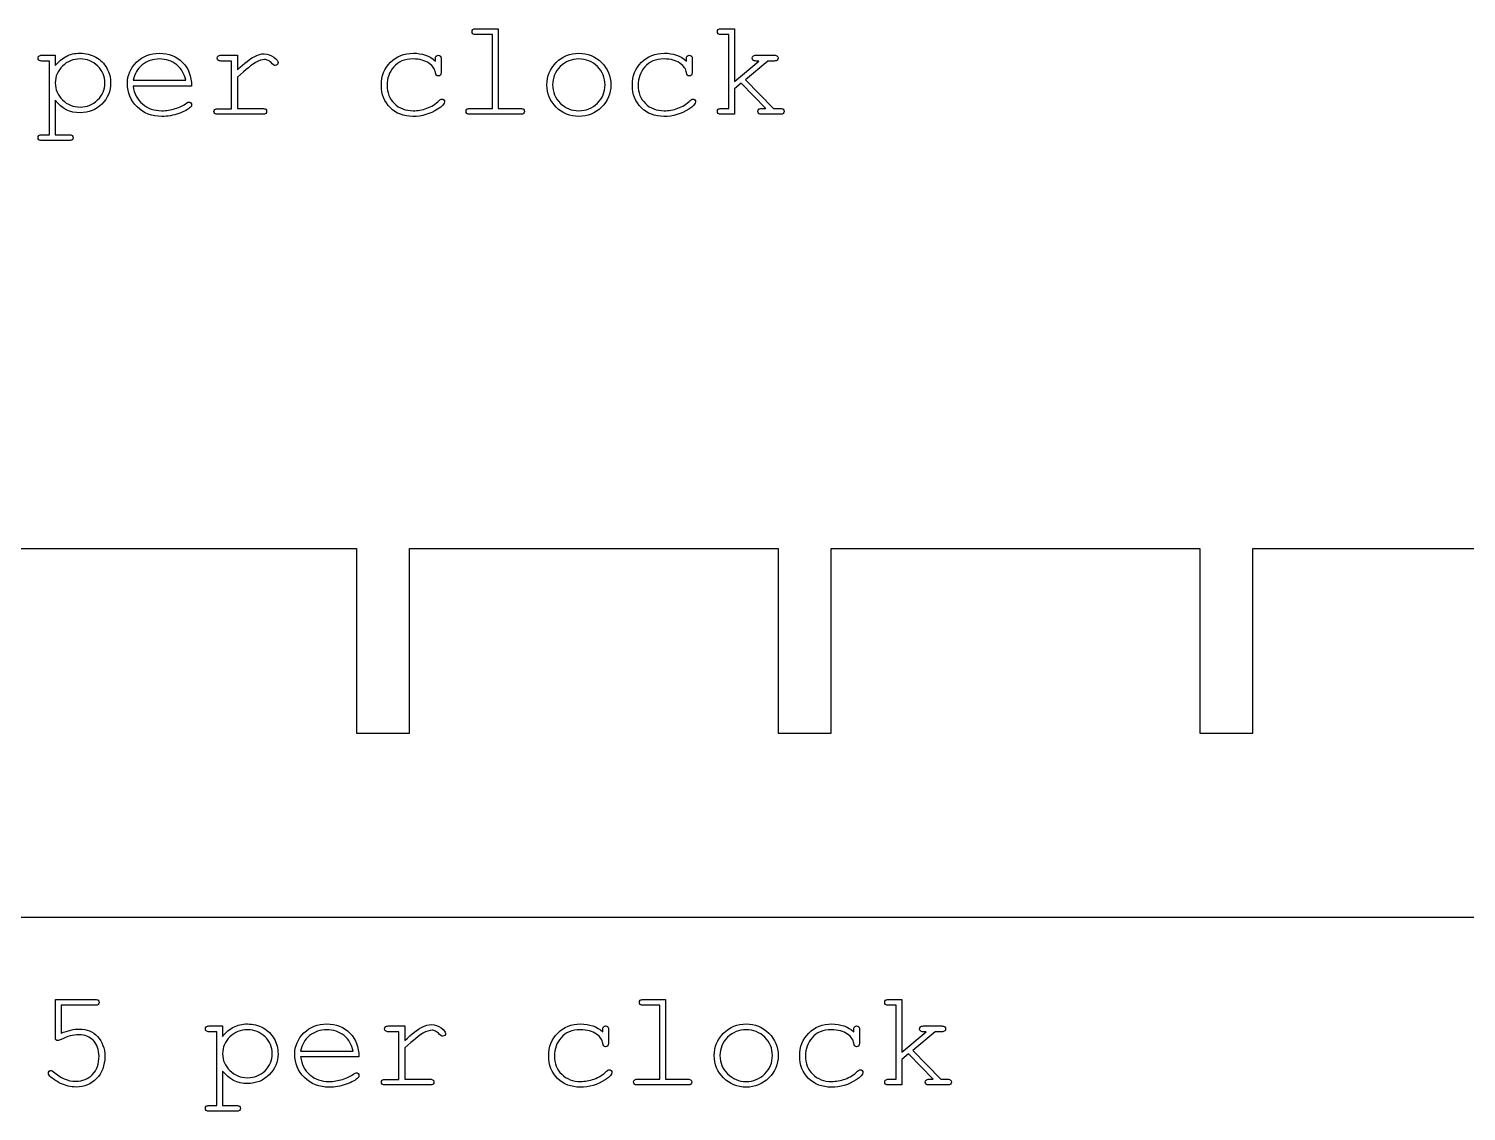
# Model space of a CAD drawing. Extents: x 16 to 234, y 0 to 130.
# Drawn here: x 70.6 to 125.1, y 63.5 to 104.5 of the extents above; entities that cross this region are included whole.
import ezdxf

# ---------------------------------------------------------------- set-up
doc = ezdxf.new("R2010")
doc.units = 0
doc.layers.add('baffles_v1_C4_v1', color=7, linetype='CONTINUOUS')

msp = doc.modelspace()

# ---------------------------------------------------------------- linework, layer by layer
at = {"layer": 'baffles_v1_C4_v1', "color": 7}
for p, q in [((87.530231, 104.522695), (88.372569, 104.522695)), ((88.15553, 104.30307), (87.530245, 104.30307)), ((88.15553, 101.49704), (88.15553, 104.30307)), ((88.372569, 104.522695), (88.372569, 101.49704)), ((96.838202, 104.522695), (97.347214, 104.522695)), ((97.130175, 104.30307), (96.838202, 104.30307)), ((97.130175, 101.49704), (97.130175, 104.30307)), ((97.347214, 104.522695), (97.347214, 102.522817)), ((71.060966, 103.517589), (71.569979, 103.517588)), ((71.352936, 103.297964), (71.060966, 103.297964)), ((71.352936, 100.499685), (71.352936, 103.297964)), ((71.569979, 103.517588), (71.569979, 103.122264)), ((78.26103, 103.297963), (77.860539, 103.297963)), ((77.86056, 103.517589), (78.478084, 103.517588)), ((78.26103, 101.489288), (78.26103, 103.297963)), ((78.478084, 103.517588), (78.478084, 102.969818)), ((85.993386, 103.297963), (85.993386, 103.370311)), ((85.993393, 103.297963), (85.993386, 103.297963)), ((86.213019, 103.370311), (86.213019, 102.879384)), ((95.518386, 103.297963), (95.518386, 103.370311)), ((95.518393, 103.297963), (95.518386, 103.297963)), ((95.738019, 103.370311), (95.738019, 102.879384)), ((97.347214, 102.522817), (98.26964, 103.297964)), ((98.602952, 103.297964), (97.75546, 102.589997)), ((98.158536, 103.517589), (98.853583, 103.517589)), ((98.26964, 103.297964), (98.158536, 103.297964)), ((98.853583, 103.297964), (98.602952, 103.297964)), ((74.527936, 102.566742), (76.517479, 102.566742)), ((78.478101, 102.685598), (78.478101, 101.49704)), ((97.75546, 102.589997), (98.827745, 101.49704)), ((73.451, 102.465973), (73.451, 102.465973)), ((76.737104, 102.347117), (74.525353, 102.347117)), ((76.737108, 102.347117), (76.737104, 102.347117)), ((92.431235, 102.393626), (92.431235, 102.393626)), ((92.65086, 102.393626), (92.65086, 102.393626)), ((97.595263, 102.455638), (97.347214, 102.246348)), ((97.347214, 102.246348), (97.347214, 101.279999)), ((98.528022, 101.49704), (97.595263, 102.455638)), ((71.569979, 101.807098), (71.569979, 100.499685)), ((77.736517, 101.489288), (78.26103, 101.489288)), ((78.478101, 101.49704), (79.439283, 101.49704)), ((87.302869, 101.49704), (88.15553, 101.49704)), ((88.372569, 101.49704), (89.225229, 101.49704)), ((96.838202, 101.49704), (97.130175, 101.49704)), ((98.375576, 101.49704), (98.528022, 101.49704)), ((98.827745, 101.49704), (99.078376, 101.49704)), ((79.439266, 101.279999), (77.736527, 101.279999)), ((89.225229, 101.279999), (87.302869, 101.279999)), ((97.347214, 101.279999), (96.838202, 101.279999)), ((99.078376, 101.279999), (98.375576, 101.279999)), ((71.060966, 100.499685), (71.352936, 100.499685)), ((71.569979, 100.499685), (72.097078, 100.499685)), ((72.097078, 100.282643), (71.060966, 100.282643)), ((71.572554, 66.253507), (71.572554, 67.692695)), ((71.572554, 67.692695), (73.086673, 67.692695)), ((93.880231, 67.692695), (94.722569, 67.692695)), ((94.722569, 67.692695), (94.722569, 64.66704)), ((103.188202, 67.692695), (103.697214, 67.692695)), ((103.697214, 67.692695), (103.697214, 65.692817)), ((71.789604, 67.47307), (71.789604, 66.411119)), ((73.086673, 67.47307), (71.789604, 67.47307)), ((94.50553, 67.47307), (93.880245, 67.47307)), ((94.50553, 64.66704), (94.50553, 67.47307)), ((103.480175, 67.47307), (103.188202, 67.47307)), ((103.480175, 64.66704), (103.480175, 67.47307)), ((77.410966, 66.687589), (77.919979, 66.687588)), ((77.919979, 66.687588), (77.919979, 66.292264)), ((84.21056, 66.687589), (84.828084, 66.687588)), ((84.828084, 66.687588), (84.828084, 66.139818)), ((104.508536, 66.687589), (105.203583, 66.687589)), ((77.702936, 66.467964), (77.410966, 66.467964)), ((77.702936, 63.669685), (77.702936, 66.467964)), ((84.61103, 66.467963), (84.210539, 66.467963)), ((84.61103, 64.659288), (84.61103, 66.467963)), ((92.343386, 66.467963), (92.343386, 66.540311)), ((92.343393, 66.467963), (92.343386, 66.467963)), ((92.563019, 66.540311), (92.563019, 66.049384)), ((101.868386, 66.467963), (101.868386, 66.540311)), ((101.868393, 66.467963), (101.868386, 66.467963)), ((102.088019, 66.540311), (102.088019, 66.049384)), ((103.697214, 65.692817), (104.61964, 66.467964)), ((104.952952, 66.467964), (104.10546, 65.759997)), ((104.61964, 66.467964), (104.508536, 66.467964)), ((105.203583, 66.467964), (104.952952, 66.467964)), ((79.801, 65.635973), (79.801, 65.635973)), ((83.087104, 65.517117), (80.875353, 65.517117)), ((80.877936, 65.736742), (82.867479, 65.736742)), ((83.087108, 65.517117), (83.087104, 65.517117)), ((84.828101, 65.855598), (84.828101, 64.66704)), ((98.781235, 65.563626), (98.781235, 65.563626)), ((99.00086, 65.563626), (99.00086, 65.563626)), ((103.945263, 65.625638), (103.697214, 65.416348)), ((104.878022, 64.66704), (103.945263, 65.625638)), ((104.10546, 65.759997), (105.177745, 64.66704)), ((77.919979, 64.977098), (77.919979, 63.669685)), ((103.697214, 65.416348), (103.697214, 64.449999)), ((84.086517, 64.659288), (84.61103, 64.659288)), ((85.789266, 64.449999), (84.086527, 64.449999)), ((84.828101, 64.66704), (85.789283, 64.66704)), ((93.652869, 64.66704), (94.50553, 64.66704)), ((95.575229, 64.449999), (93.652869, 64.449999)), ((94.722569, 64.66704), (95.575229, 64.66704)), ((103.188202, 64.66704), (103.480175, 64.66704)), ((103.697214, 64.449999), (103.188202, 64.449999)), ((104.725576, 64.66704), (104.878022, 64.66704)), ((105.428376, 64.449999), (104.725576, 64.449999)), ((105.177745, 64.66704), (105.428376, 64.66704)), ((77.410966, 63.669685), (77.702936, 63.669685)), ((78.447078, 63.452643), (77.410966, 63.452643)), ((77.919979, 63.669685), (78.447078, 63.669685))]:
    msp.add_line(p, q, dxfattribs=at)
at = {"layer": 'baffles_v1_C4_v1', "color": 1}
for p, q in [((69.00563, 84.799985), (82.994362, 84.799985)), ((82.994362, 84.799985), (82.994362, 77.794347)), ((85.005654, 77.794347), (85.005654, 84.799985)), ((85.005654, 84.799985), (98.994352, 84.799985)), ((98.994352, 84.799985), (98.994352, 77.794347)), ((101.005644, 77.794347), (101.005644, 84.799985)), ((101.005644, 84.799985), (114.994341, 84.799985)), ((114.994341, 84.799985), (114.994341, 77.794347)), ((117.005633, 77.794347), (117.005633, 84.799985)), ((117.005633, 84.799985), (130.994365, 84.799985)), ((82.994362, 77.794347), (83.999991, 77.794347)), ((83.999991, 77.794347), (85.005654, 77.794347)), ((98.994352, 77.794347), (100.000015, 77.794347)), ((100.000015, 77.794347), (101.005644, 77.794347)), ((114.994341, 77.794347), (116.000004, 77.794347)), ((116.000004, 77.794347), (117.005633, 77.794347)), ((227.999999, 70.799999), (19.999999, 70.799999))]:
    msp.add_line(p, q, dxfattribs=at)
at = {"layer": 'baffles_v1_C4_v1', "color": 7}
for points in [[(87.382957, 104.414175), (87.382953, 104.445177), (87.39414, 104.471015), (87.416541, 104.491689)], [(87.417846, 104.334076), (87.394598, 104.354744), (87.382957, 104.381443), (87.382957, 104.414175)], [(87.416541, 104.491689), (87.438943, 104.512357), (87.476831, 104.522692), (87.530231, 104.522695)], [(87.530245, 104.30307), (87.478567, 104.303067), (87.441102, 104.313402), (87.417846, 104.334076)], [(96.693514, 104.414175), (96.69351, 104.445177), (96.704697, 104.471015), (96.727098, 104.491689)], [(96.727098, 104.334076), (96.704697, 104.354744), (96.693514, 104.381443), (96.693514, 104.414175)], [(96.727098, 104.491689), (96.7495, 104.512357), (96.786527, 104.522692), (96.838202, 104.522695)], [(96.838202, 104.30307), (96.786527, 104.303067), (96.749493, 104.313402), (96.727098, 104.334076)], [(70.916274, 103.409068), (70.916274, 103.440072), (70.927457, 103.46591), (70.949859, 103.486583)], [(70.949859, 103.328969), (70.927457, 103.349638), (70.916274, 103.376337), (70.916274, 103.409068)], [(70.949859, 103.486583), (70.97226, 103.507251), (71.009288, 103.517586), (71.060966, 103.517589)], [(71.060966, 103.297964), (71.009288, 103.297961), (70.972253, 103.308297), (70.949859, 103.328969)], [(71.569979, 103.122264), (71.699169, 103.279013), (71.837832, 103.397008), (71.985974, 103.476247)], [(71.843861, 103.106761), (71.66127, 102.927614), (71.569979, 102.714018), (71.569979, 102.465973)], [(72.513074, 103.375478), (72.24952, 103.375476), (72.026452, 103.285904), (71.843861, 103.106761)], [(71.985974, 103.476247), (72.134109, 103.555482), (72.308949, 103.595101), (72.510488, 103.595103)], [(72.510488, 103.595103), (72.724084, 103.595101), (72.921315, 103.545147), (73.102184, 103.445241)], [(73.178405, 103.108053), (72.996675, 103.286334), (72.774898, 103.375476), (72.513074, 103.375478)], [(73.102184, 103.445241), (73.28305, 103.345331), (73.423007, 103.206236), (73.522053, 103.027954)], [(73.451, 102.465973), (73.450997, 102.715741), (73.360132, 102.929767), (73.178405, 103.108053)], [(74.305731, 102.445302), (74.305731, 102.760527), (74.422434, 103.030967), (74.655839, 103.256622)], [(74.869001, 103.153269), (74.68641, 103.005129), (74.572721, 102.80962), (74.527936, 102.566742)], [(74.655839, 103.256622), (74.889244, 103.482274), (75.1782, 103.595101), (75.522713, 103.595103)], [(75.522709, 103.375478), (75.269492, 103.375476), (75.051588, 103.301407), (74.869001, 103.153269)], [(76.177708, 103.150686), (75.994253, 103.300545), (75.775922, 103.375476), (75.522709, 103.375478)], [(75.522713, 103.595103), (75.877554, 103.595101), (76.169527, 103.479259), (76.398628, 103.247579)], [(76.517479, 102.566742), (76.474412, 102.806175), (76.361156, 103.000822), (76.177708, 103.150686)], [(76.398628, 103.247579), (76.627722, 103.015894), (76.740551, 102.715741), (76.737108, 102.347117)], [(77.715851, 103.409068), (77.715851, 103.440072), (77.726611, 103.46591), (77.748165, 103.486583)], [(77.749435, 103.328969), (77.727034, 103.349638), (77.715851, 103.376337), (77.715851, 103.409068)], [(77.748165, 103.486583), (77.769685, 103.507251), (77.80716, 103.517586), (77.86056, 103.517589)], [(77.860539, 103.297963), (77.808861, 103.297961), (77.771826, 103.308297), (77.749435, 103.328969)], [(78.478084, 102.969818), (78.760581, 103.224753), (78.972022, 103.388826), (79.11241, 103.462036)], [(79.171856, 103.241119), (79.038358, 103.165325), (78.807105, 102.980152), (78.478101, 102.685598)], [(79.11241, 103.462036), (79.252798, 103.535242), (79.382419, 103.571846), (79.501277, 103.571849)], [(79.514213, 103.354808), (79.419471, 103.354806), (79.305351, 103.31691), (79.171856, 103.241119)], [(79.501277, 103.571849), (79.630464, 103.571846), (79.750613, 103.528352), (79.86172, 103.441366)], [(79.64599, 103.321218), (79.601201, 103.343609), (79.557273, 103.354805), (79.514213, 103.354808)], [(79.8036, 103.197194), (79.743311, 103.257482), (79.690771, 103.298823), (79.64599, 103.321218)], [(79.87078, 103.139058), (79.858715, 103.145085), (79.836313, 103.164464), (79.8036, 103.197194)], [(79.86172, 103.441366), (79.972821, 103.354375), (80.028373, 103.288487), (80.028376, 103.243703)], [(79.914704, 103.130015), (79.897489, 103.130013), (79.882848, 103.133028), (79.87078, 103.139058)], [(79.996097, 103.162313), (79.974578, 103.140779), (79.947431, 103.130013), (79.914704, 103.130015)], [(80.028376, 103.243703), (80.028373, 103.210973), (80.017616, 103.183843), (79.996097, 103.162313)], [(83.941839, 102.378123), (83.941839, 102.727799), (84.05682, 103.018048), (84.286778, 103.248871)], [(84.286778, 103.248871), (84.51674, 103.47969), (84.806557, 103.595101), (85.156234, 103.595103)], [(85.143326, 103.375478), (84.821208, 103.375476), (84.576606, 103.274707), (84.40952, 103.073171)], [(85.751818, 103.210114), (85.60109, 103.320355), (85.398261, 103.375476), (85.143326, 103.375478)], [(85.156234, 103.595103), (85.488685, 103.595101), (85.767739, 103.496054), (85.993393, 103.297963)], [(85.993404, 102.861298), (85.983068, 102.983597), (85.902539, 103.099869), (85.751818, 103.210114)], [(85.993386, 103.370311), (85.993383, 103.423707), (86.003723, 103.461603), (86.024395, 103.483999)], [(86.024395, 103.483999), (86.045068, 103.506389), (86.070902, 103.517586), (86.101911, 103.517588)], [(86.101911, 103.517588), (86.134649, 103.517586), (86.161337, 103.506389), (86.182009, 103.483999)], [(86.182009, 103.483999), (86.202682, 103.461603), (86.213019, 103.423707), (86.213019, 103.370311)], [(90.224652, 102.393626), (90.224652, 102.724354), (90.342646, 103.007282), (90.578637, 103.242411)], [(90.578637, 103.242411), (90.814624, 103.477537), (91.101429, 103.595101), (91.439047, 103.595103)], [(91.436465, 103.375478), (91.160858, 103.375476), (90.926158, 103.279444), (90.732374, 103.087382)], [(92.140557, 103.088674), (91.946769, 103.279875), (91.712073, 103.375476), (91.436465, 103.375478)], [(91.439047, 103.595103), (91.77322, 103.595101), (92.058733, 103.477968), (92.295585, 103.243703)], [(92.295585, 103.243703), (92.532433, 103.009435), (92.65086, 102.726076), (92.65086, 102.393626)], [(93.466839, 102.378123), (93.466839, 102.727799), (93.58182, 103.018048), (93.811778, 103.248871)], [(93.811778, 103.248871), (94.04174, 103.47969), (94.331557, 103.595101), (94.681234, 103.595103)], [(94.668326, 103.375478), (94.346208, 103.375476), (94.101606, 103.274707), (93.93452, 103.073171)], [(95.276818, 103.210114), (95.12609, 103.320355), (94.923261, 103.375476), (94.668326, 103.375478)], [(94.681234, 103.595103), (95.013685, 103.595101), (95.292739, 103.496054), (95.518393, 103.297963)], [(95.518404, 102.861298), (95.508068, 102.983597), (95.427539, 103.099869), (95.276818, 103.210114)], [(95.518386, 103.370311), (95.518383, 103.423707), (95.528723, 103.461603), (95.549395, 103.483999)], [(95.549395, 103.483999), (95.570068, 103.506389), (95.595902, 103.517586), (95.626911, 103.517588)], [(95.626911, 103.517588), (95.659649, 103.517586), (95.686337, 103.506389), (95.707009, 103.483999)], [(95.707009, 103.483999), (95.727682, 103.461603), (95.738019, 103.423707), (95.738019, 103.370311)], [(98.013848, 103.406484), (98.013848, 103.43921), (98.025031, 103.46591), (98.047433, 103.486583)], [(98.047433, 103.32897), (98.025031, 103.349638), (98.013848, 103.375476), (98.013848, 103.406484)], [(98.047433, 103.486583), (98.069834, 103.507251), (98.106858, 103.517586), (98.158536, 103.517589)], [(98.158536, 103.297964), (98.106858, 103.297962), (98.069823, 103.308297), (98.047433, 103.32897)], [(98.853583, 103.517589), (98.906979, 103.517587), (98.944874, 103.507251), (98.967272, 103.486583)], [(98.967272, 103.32897), (98.944871, 103.308297), (98.906979, 103.297962), (98.853583, 103.297964)], [(98.967272, 103.486583), (98.989674, 103.46591), (99.000857, 103.439211), (99.000857, 103.406484)], [(99.000857, 103.406484), (99.000857, 103.375476), (98.989674, 103.349638), (98.967272, 103.32897)], [(73.522053, 103.027954), (73.621099, 102.849669), (73.670622, 102.662342), (73.670626, 102.465973)], [(84.40952, 103.073171), (84.242434, 102.871631), (84.158889, 102.64081), (84.158892, 102.380707)], [(86.028294, 102.761821), (86.008468, 102.781628), (85.996861, 102.814787), (85.993404, 102.861298)], [(86.101932, 102.732107), (86.072652, 102.732105), (86.048099, 102.74201), (86.028294, 102.761821)], [(86.180739, 102.765696), (86.160913, 102.743302), (86.134656, 102.732105), (86.101932, 102.732107)], [(86.213019, 102.879384), (86.211255, 102.825984), (86.20053, 102.788088), (86.180739, 102.765696)], [(90.732374, 103.087382), (90.538586, 102.895316), (90.441692, 102.664065), (90.441695, 102.393626)], [(92.431235, 102.393626), (92.431235, 102.665787), (92.334341, 102.89747), (92.140557, 103.088674)], [(93.93452, 103.073171), (93.767434, 102.871631), (93.683889, 102.64081), (93.683892, 102.380707)], [(95.553294, 102.761821), (95.533468, 102.781628), (95.521861, 102.814787), (95.518404, 102.861298)], [(95.626932, 102.732107), (95.597652, 102.732105), (95.573099, 102.74201), (95.553294, 102.761821)], [(95.705739, 102.765696), (95.685913, 102.743302), (95.659656, 102.732105), (95.626932, 102.732107)], [(95.738019, 102.879384), (95.736255, 102.825984), (95.72553, 102.788088), (95.705739, 102.765696)], [(71.569979, 102.465973), (71.569979, 102.216203), (71.66127, 102.001746), (71.843861, 101.822601)], [(73.177114, 101.821309), (73.359701, 101.999592), (73.450997, 102.21448), (73.451, 102.465973)], [(73.670626, 102.465973), (73.670622, 102.154191), (73.559088, 101.887627), (73.336019, 101.66628)], [(74.679094, 101.560343), (74.430184, 101.804083), (74.305731, 102.099069), (74.305731, 102.445302)], [(74.525353, 102.347117), (74.563249, 102.066341), (74.680812, 101.840257), (74.878043, 101.668864)], [(84.279027, 101.529338), (84.054234, 101.752407), (83.941839, 102.035335), (83.941839, 102.378123)], [(84.158892, 102.380707), (84.158889, 102.099931), (84.251045, 101.868248), (84.435361, 101.685659)], [(90.578637, 101.547424), (90.342646, 101.782552), (90.224652, 102.064619), (90.224652, 102.393626)], [(90.441695, 102.393626), (90.441692, 102.124908), (90.538586, 101.894086), (90.732374, 101.701162)], [(92.140557, 101.69987), (92.334341, 101.891933), (92.431235, 102.123185), (92.431235, 102.393626)], [(92.65086, 102.393626), (92.65086, 102.062896), (92.532433, 101.780398), (92.295585, 101.546132)], [(93.804027, 101.529338), (93.579234, 101.752407), (93.466839, 102.035335), (93.466839, 102.378123)], [(93.683892, 102.380707), (93.683889, 102.099931), (93.776045, 101.868248), (93.960361, 101.685659)], [(72.513074, 101.334259), (72.125498, 101.334259), (71.811134, 101.491872), (71.569979, 101.807098)], [(71.843861, 101.822601), (72.026452, 101.643456), (72.24952, 101.553884), (72.513074, 101.553884)], [(72.513074, 101.553884), (72.773177, 101.553884), (72.994524, 101.643025), (73.177114, 101.821309)], [(73.336019, 101.66628), (73.112947, 101.444933), (72.838631, 101.334259), (72.513074, 101.334259)], [(75.610561, 101.194733), (75.23849, 101.194733), (74.928, 101.316603), (74.679094, 101.560343)], [(74.878043, 101.668864), (75.075274, 101.49747), (75.319445, 101.411774), (75.610558, 101.411774)], [(75.610558, 101.411774), (75.772476, 101.411774), (75.942148, 101.438473), (76.11957, 101.491872)], [(76.11957, 101.491872), (76.296989, 101.545271), (76.441685, 101.615895), (76.553653, 101.703746)], [(76.700934, 101.548716), (76.61825, 101.462589), (76.471403, 101.38206), (76.260392, 101.307129)], [(76.553653, 101.703746), (76.58639, 101.729583), (76.6148, 101.742502), (76.638919, 101.742503)], [(76.638919, 101.742503), (76.666471, 101.742502), (76.690594, 101.731736), (76.711267, 101.710205)], [(76.742276, 101.633982), (76.742272, 101.604699), (76.728482, 101.576277), (76.700934, 101.548716)], [(76.711267, 101.710205), (76.73194, 101.688673), (76.742276, 101.663265), (76.742276, 101.633982)], [(77.591839, 101.385935), (77.591839, 101.415219), (77.602599, 101.439765), (77.624118, 101.459574)], [(77.624118, 101.459574), (77.645637, 101.479384), (77.683117, 101.489288), (77.736517, 101.489288)], [(79.439283, 101.49704), (79.49268, 101.49704), (79.530575, 101.487135), (79.552969, 101.467326)], [(79.552969, 101.467326), (79.575371, 101.447516), (79.586554, 101.421248), (79.586554, 101.388519)], [(85.140733, 101.194733), (84.791053, 101.194733), (84.503821, 101.306268), (84.279027, 101.529338)], [(84.435361, 101.685659), (84.61967, 101.503069), (84.858243, 101.411774), (85.15108, 101.411774)], [(86.07866, 101.471202), (85.797884, 101.286889), (85.485242, 101.194733), (85.140733, 101.194733)], [(85.15108, 101.411774), (85.319888, 101.411774), (85.491712, 101.44278), (85.666552, 101.504791)], [(85.666552, 101.504791), (85.841388, 101.566803), (85.999429, 101.66671), (86.140682, 101.804515)], [(86.339627, 101.752838), (86.339624, 101.678768), (86.252636, 101.584889), (86.07866, 101.471202)], [(86.140682, 101.804515), (86.176852, 101.838965), (86.208718, 101.856191), (86.236284, 101.856191)], [(86.236284, 101.856191), (86.265565, 101.856191), (86.290111, 101.846286), (86.309923, 101.826477)], [(86.309923, 101.826477), (86.329714, 101.806667), (86.339627, 101.782121), (86.339627, 101.752838)], [(87.158177, 101.388519), (87.158177, 101.421248), (87.16936, 101.447516), (87.191762, 101.467326)], [(87.191762, 101.467326), (87.214163, 101.487135), (87.251191, 101.49704), (87.302869, 101.49704)], [(89.225229, 101.49704), (89.278626, 101.49704), (89.316525, 101.487135), (89.338919, 101.467326)], [(89.338919, 101.467326), (89.36132, 101.447516), (89.372503, 101.421248), (89.372503, 101.388519)], [(91.439047, 101.194733), (91.101429, 101.194733), (90.814624, 101.312297), (90.578637, 101.547424)], [(90.732374, 101.701162), (90.926158, 101.508236), (91.160858, 101.411774), (91.436465, 101.411774)], [(91.436465, 101.411774), (91.712073, 101.411774), (91.946769, 101.507806), (92.140557, 101.69987)], [(92.295585, 101.546132), (92.058733, 101.311866), (91.77322, 101.194733), (91.439047, 101.194733)], [(94.665733, 101.194733), (94.316053, 101.194733), (94.028821, 101.306268), (93.804027, 101.529338)], [(93.960361, 101.685659), (94.14467, 101.503069), (94.383243, 101.411774), (94.67608, 101.411774)], [(95.60366, 101.471202), (95.322884, 101.286889), (95.010242, 101.194733), (94.665733, 101.194733)], [(94.67608, 101.411774), (94.844888, 101.411774), (95.016712, 101.44278), (95.191552, 101.504791)], [(95.191552, 101.504791), (95.366388, 101.566803), (95.524429, 101.66671), (95.665682, 101.804515)], [(95.864627, 101.752838), (95.864624, 101.678768), (95.777636, 101.584889), (95.60366, 101.471202)], [(95.665682, 101.804515), (95.701852, 101.838965), (95.733718, 101.856191), (95.761284, 101.856191)], [(95.761284, 101.856191), (95.790565, 101.856191), (95.815111, 101.846286), (95.834923, 101.826477)], [(95.834923, 101.826477), (95.854714, 101.806667), (95.864627, 101.782121), (95.864627, 101.752838)], [(96.693514, 101.388519), (96.69351, 101.421248), (96.704697, 101.447516), (96.727098, 101.467326)], [(96.727098, 101.467326), (96.7495, 101.487135), (96.786527, 101.49704), (96.838202, 101.49704)], [(98.230888, 101.388519), (98.230884, 101.421248), (98.242071, 101.447516), (98.264472, 101.467326)], [(98.264472, 101.467326), (98.286873, 101.487135), (98.323897, 101.49704), (98.375576, 101.49704)], [(99.078376, 101.49704), (99.131773, 101.49704), (99.169668, 101.487135), (99.192066, 101.467326)], [(99.192066, 101.467326), (99.214467, 101.447517), (99.22565, 101.421248), (99.22565, 101.38852)], [(76.260392, 101.307129), (76.049378, 101.232198), (75.832769, 101.194733), (75.610561, 101.194733)], [(77.625423, 101.309713), (77.603022, 101.329522), (77.591839, 101.35493), (77.591839, 101.385935)], [(77.736527, 101.279999), (77.684849, 101.279999), (77.647814, 101.289903), (77.625423, 101.309713)], [(79.552969, 101.311005), (79.530557, 101.290334), (79.492662, 101.279999), (79.439266, 101.279999)], [(79.586554, 101.388519), (79.58655, 101.357513), (79.575335, 101.331675), (79.552969, 101.311005)], [(87.191762, 101.311005), (87.16936, 101.331675), (87.158177, 101.357513), (87.158177, 101.388519)], [(87.302869, 101.279999), (87.251191, 101.279999), (87.214156, 101.290334), (87.191762, 101.311005)], [(89.338919, 101.311005), (89.316525, 101.290334), (89.278626, 101.279999), (89.225229, 101.279999)], [(89.372503, 101.388519), (89.372503, 101.357513), (89.36132, 101.331675), (89.338919, 101.311005)], [(96.727098, 101.311005), (96.704697, 101.331675), (96.693514, 101.357513), (96.693514, 101.388519)], [(96.838202, 101.279999), (96.786527, 101.279999), (96.749493, 101.290334), (96.727098, 101.311005)], [(98.264472, 101.311005), (98.242071, 101.331675), (98.230888, 101.357513), (98.230888, 101.388519)], [(98.375576, 101.279999), (98.323897, 101.279999), (98.286863, 101.290334), (98.264472, 101.311005)], [(99.192066, 101.311005), (99.169668, 101.290334), (99.131773, 101.279999), (99.078376, 101.279999)], [(99.22565, 101.38852), (99.225647, 101.357514), (99.214432, 101.331675), (99.192066, 101.311005)], [(70.916274, 100.391164), (70.916274, 100.423893), (70.927457, 100.450162), (70.949859, 100.469971)], [(70.949859, 100.312357), (70.927457, 100.332168), (70.916274, 100.358437), (70.916274, 100.391164)], [(70.949859, 100.469971), (70.97226, 100.489781), (71.009288, 100.499685), (71.060966, 100.499685)], [(72.097078, 100.499685), (72.148753, 100.499685), (72.185788, 100.489781), (72.208182, 100.469971)], [(72.208182, 100.469971), (72.230583, 100.450162), (72.241766, 100.423893), (72.241766, 100.391164)], [(72.241766, 100.391164), (72.241766, 100.360159), (72.230583, 100.334321), (72.208182, 100.313649)], [(71.060966, 100.282643), (71.009288, 100.282644), (70.972253, 100.292549), (70.949859, 100.312357)], [(72.208182, 100.313649), (72.18578, 100.29298), (72.148753, 100.282644), (72.097078, 100.282643)], [(73.086673, 67.692695), (73.138347, 67.692692), (73.175382, 67.682357), (73.19778, 67.661689)], [(73.19778, 67.661689), (73.220181, 67.641015), (73.231364, 67.614316), (73.231364, 67.581591)], [(93.732957, 67.584175), (93.732953, 67.615177), (93.74414, 67.641015), (93.766541, 67.661689)], [(93.766541, 67.661689), (93.788943, 67.682357), (93.826831, 67.692692), (93.880231, 67.692695)], [(103.043514, 67.584175), (103.04351, 67.615177), (103.054697, 67.641015), (103.077098, 67.661689)], [(103.077098, 67.661689), (103.0995, 67.682357), (103.136527, 67.692692), (103.188202, 67.692695)], [(73.19778, 67.504076), (73.175379, 67.483403), (73.138347, 67.473067), (73.086673, 67.47307)], [(73.231364, 67.581591), (73.231361, 67.550582), (73.220146, 67.524744), (73.19778, 67.504076)], [(93.767846, 67.504076), (93.744598, 67.524744), (93.732957, 67.551443), (93.732957, 67.584175)], [(93.880245, 67.47307), (93.828567, 67.473067), (93.791102, 67.483402), (93.767846, 67.504076)], [(103.077098, 67.504076), (103.054697, 67.524744), (103.043514, 67.551443), (103.043514, 67.584175)], [(103.188202, 67.47307), (103.136527, 67.473067), (103.099493, 67.483402), (103.077098, 67.504076)], [(72.156503, 66.531267), (72.273636, 66.557965), (72.38474, 66.571314), (72.489818, 66.571316)], [(72.489818, 66.571316), (72.761979, 66.571314), (72.989786, 66.475713), (73.173237, 66.284512)], [(77.266274, 66.579068), (77.266274, 66.610072), (77.277457, 66.63591), (77.299859, 66.656583)], [(77.299859, 66.498969), (77.277457, 66.519638), (77.266274, 66.546337), (77.266274, 66.579068)], [(77.299859, 66.656583), (77.32226, 66.677251), (77.359288, 66.687586), (77.410966, 66.687589)], [(77.919979, 66.292264), (78.049169, 66.449013), (78.187832, 66.567008), (78.335974, 66.646247)], [(78.335974, 66.646247), (78.484109, 66.725482), (78.658949, 66.765101), (78.860488, 66.765103)], [(78.860488, 66.765103), (79.074084, 66.765101), (79.271315, 66.715147), (79.452184, 66.615241)], [(79.452184, 66.615241), (79.63305, 66.515331), (79.773007, 66.376236), (79.872053, 66.197954)], [(81.005839, 66.426622), (81.239244, 66.652274), (81.5282, 66.765101), (81.872713, 66.765103)], [(81.872713, 66.765103), (82.227554, 66.765101), (82.519527, 66.649259), (82.748628, 66.417579)], [(84.065851, 66.579068), (84.065851, 66.610072), (84.076611, 66.63591), (84.098165, 66.656583)], [(84.099435, 66.498969), (84.077034, 66.519638), (84.065851, 66.546337), (84.065851, 66.579068)], [(84.098165, 66.656583), (84.119685, 66.677251), (84.15716, 66.687586), (84.21056, 66.687589)], [(84.828084, 66.139818), (85.110581, 66.394753), (85.322022, 66.558826), (85.46241, 66.632036)], [(85.46241, 66.632036), (85.602798, 66.705242), (85.732419, 66.741846), (85.851277, 66.741849)], [(85.851277, 66.741849), (85.980464, 66.741846), (86.100613, 66.698352), (86.21172, 66.611366)], [(86.21172, 66.611366), (86.322821, 66.524375), (86.378373, 66.458487), (86.378376, 66.413703)], [(90.636778, 66.418871), (90.86674, 66.64969), (91.156557, 66.765101), (91.506234, 66.765103)], [(91.506234, 66.765103), (91.838685, 66.765101), (92.117739, 66.666054), (92.343393, 66.467963)], [(92.343386, 66.540311), (92.343383, 66.593707), (92.353723, 66.631603), (92.374395, 66.653999)], [(92.374395, 66.653999), (92.395068, 66.676389), (92.420902, 66.687586), (92.451911, 66.687588)], [(92.451911, 66.687588), (92.484649, 66.687586), (92.511337, 66.676389), (92.532009, 66.653999)], [(92.532009, 66.653999), (92.552682, 66.631603), (92.563019, 66.593707), (92.563019, 66.540311)], [(96.928637, 66.412411), (97.164624, 66.647537), (97.451429, 66.765101), (97.789047, 66.765103)], [(97.789047, 66.765103), (98.12322, 66.765101), (98.408733, 66.647968), (98.645585, 66.413703)], [(100.161778, 66.418871), (100.39174, 66.64969), (100.681557, 66.765101), (101.031234, 66.765103)], [(101.031234, 66.765103), (101.363685, 66.765101), (101.642739, 66.666054), (101.868393, 66.467963)], [(101.868386, 66.540311), (101.868383, 66.593707), (101.878723, 66.631603), (101.899395, 66.653999)], [(101.899395, 66.653999), (101.920068, 66.676389), (101.945902, 66.687586), (101.976911, 66.687588)], [(101.976911, 66.687588), (102.009649, 66.687586), (102.036337, 66.676389), (102.057009, 66.653999)], [(102.057009, 66.653999), (102.077682, 66.631603), (102.088019, 66.593707), (102.088019, 66.540311)], [(104.363848, 66.576484), (104.363848, 66.60921), (104.375031, 66.63591), (104.397433, 66.656583)], [(104.397433, 66.49897), (104.375031, 66.519638), (104.363848, 66.545476), (104.363848, 66.576484)], [(104.397433, 66.656583), (104.419834, 66.677251), (104.456858, 66.687586), (104.508536, 66.687589)], [(105.203583, 66.687589), (105.256979, 66.687587), (105.294874, 66.677251), (105.317272, 66.656583)], [(105.317272, 66.656583), (105.339674, 66.63591), (105.350857, 66.609211), (105.350857, 66.576484)], [(105.350857, 66.576484), (105.350857, 66.545476), (105.339674, 66.519638), (105.317272, 66.49897)], [(71.600988, 66.165657), (71.582044, 66.186325), (71.572554, 66.215609), (71.572554, 66.253507)], [(71.675918, 66.134651), (71.644909, 66.134649), (71.619935, 66.144984), (71.600988, 66.165657)], [(71.79219, 66.175992), (71.737068, 66.148429), (71.698309, 66.134649), (71.675918, 66.134651)], [(71.789604, 66.411119), (71.91707, 66.464516), (72.039371, 66.504566), (72.156503, 66.531267)], [(72.469153, 66.354275), (72.243495, 66.354274), (72.017841, 66.294846), (71.79219, 66.175992)], [(73.014339, 66.130775), (72.871365, 66.279773), (72.689635, 66.354274), (72.469153, 66.354275)], [(73.228796, 65.540372), (73.228793, 65.784972), (73.157306, 65.981773), (73.014339, 66.130775)], [(73.173237, 66.284512), (73.356689, 66.093308), (73.448414, 65.841816), (73.448414, 65.530036)], [(77.410966, 66.467964), (77.359288, 66.467961), (77.322253, 66.478297), (77.299859, 66.498969)], [(78.193861, 66.276761), (78.01127, 66.097614), (77.919979, 65.884018), (77.919979, 65.635973)], [(78.863074, 66.545478), (78.59952, 66.545476), (78.376452, 66.455904), (78.193861, 66.276761)], [(79.528405, 66.278053), (79.346675, 66.456334), (79.124898, 66.545476), (78.863074, 66.545478)], [(79.801, 65.635973), (79.800997, 65.885741), (79.710132, 66.099767), (79.528405, 66.278053)], [(79.872053, 66.197954), (79.971099, 66.019669), (80.020622, 65.832342), (80.020626, 65.635973)], [(80.655732, 65.615302), (80.655732, 65.930527), (80.772434, 66.200967), (81.005839, 66.426622)], [(81.219001, 66.323269), (81.03641, 66.175129), (80.922721, 65.97962), (80.877936, 65.736742)], [(81.872709, 66.545478), (81.619492, 66.545476), (81.401588, 66.471407), (81.219001, 66.323269)], [(82.527708, 66.320686), (82.344253, 66.470545), (82.125922, 66.545476), (81.872709, 66.545478)], [(82.867479, 65.736742), (82.824412, 65.976175), (82.711156, 66.170822), (82.527708, 66.320686)], [(82.748628, 66.417579), (82.977722, 66.185894), (83.090551, 65.885741), (83.087108, 65.517117)], [(84.210539, 66.467963), (84.158861, 66.467961), (84.121826, 66.478297), (84.099435, 66.498969)], [(85.521856, 66.411119), (85.388358, 66.335325), (85.157105, 66.150152), (84.828101, 65.855598)], [(85.864213, 66.524808), (85.769471, 66.524806), (85.655351, 66.48691), (85.521856, 66.411119)], [(85.99599, 66.491218), (85.951201, 66.513609), (85.907273, 66.524805), (85.864213, 66.524808)], [(86.1536, 66.367194), (86.093311, 66.427482), (86.040771, 66.468823), (85.99599, 66.491218)], [(86.22078, 66.309058), (86.208715, 66.315085), (86.186313, 66.334464), (86.1536, 66.367194)], [(86.264704, 66.300015), (86.247489, 66.300013), (86.232848, 66.303028), (86.22078, 66.309058)], [(86.346097, 66.332313), (86.324578, 66.310779), (86.297431, 66.300013), (86.264704, 66.300015)], [(86.378376, 66.413703), (86.378373, 66.380973), (86.367616, 66.353843), (86.346097, 66.332313)], [(90.291839, 65.548123), (90.291839, 65.897799), (90.40682, 66.188048), (90.636778, 66.418871)], [(90.75952, 66.243171), (90.592434, 66.041631), (90.508889, 65.81081), (90.508892, 65.550707)], [(91.493326, 66.545478), (91.171208, 66.545476), (90.926606, 66.444707), (90.75952, 66.243171)], [(92.101818, 66.380114), (91.95109, 66.490355), (91.748261, 66.545476), (91.493326, 66.545478)], [(92.343404, 66.031298), (92.333068, 66.153597), (92.252539, 66.269869), (92.101818, 66.380114)], [(92.378294, 65.931821), (92.358468, 65.951628), (92.346861, 65.984787), (92.343404, 66.031298)], [(92.563019, 66.049384), (92.561255, 65.995984), (92.55053, 65.958088), (92.530739, 65.935696)], [(96.574652, 65.563626), (96.574652, 65.894354), (96.692646, 66.177282), (96.928637, 66.412411)], [(97.082374, 66.257382), (96.888586, 66.065316), (96.791692, 65.834065), (96.791695, 65.563626)], [(97.786465, 66.545478), (97.510858, 66.545476), (97.276158, 66.449444), (97.082374, 66.257382)], [(98.490557, 66.258674), (98.296769, 66.449875), (98.062073, 66.545476), (97.786465, 66.545478)], [(98.781235, 65.563626), (98.781235, 65.835787), (98.684341, 66.06747), (98.490557, 66.258674)], [(98.645585, 66.413703), (98.882433, 66.179435), (99.00086, 65.896076), (99.00086, 65.563626)], [(99.816839, 65.548123), (99.816839, 65.897799), (99.93182, 66.188048), (100.161778, 66.418871)], [(100.28452, 66.243171), (100.117434, 66.041631), (100.033889, 65.81081), (100.033892, 65.550707)], [(101.018326, 66.545478), (100.696208, 66.545476), (100.451606, 66.444707), (100.28452, 66.243171)], [(101.626818, 66.380114), (101.47609, 66.490355), (101.273261, 66.545476), (101.018326, 66.545478)], [(101.868404, 66.031298), (101.858068, 66.153597), (101.777539, 66.269869), (101.626818, 66.380114)], [(101.903294, 65.931821), (101.883468, 65.951628), (101.871861, 65.984787), (101.868404, 66.031298)], [(102.088019, 66.049384), (102.086255, 65.995984), (102.07553, 65.958088), (102.055739, 65.935696)], [(104.508536, 66.467964), (104.456858, 66.467962), (104.419823, 66.478297), (104.397433, 66.49897)], [(105.317272, 66.49897), (105.294871, 66.478297), (105.256979, 66.467962), (105.203583, 66.467964)], [(72.980748, 64.849199), (73.146109, 65.022315), (73.228793, 65.252705), (73.228796, 65.540372)], [(73.448414, 65.530036), (73.448414, 65.185526), (73.345061, 64.906473), (73.138358, 64.692878)], [(77.919979, 65.635973), (77.919979, 65.386203), (78.01127, 65.171746), (78.193861, 64.992601)], [(79.527114, 64.991309), (79.709701, 65.169592), (79.800997, 65.38448), (79.801, 65.635973)], [(80.020626, 65.635973), (80.020622, 65.324191), (79.909088, 65.057627), (79.686019, 64.83628)], [(81.029094, 64.730343), (80.780184, 64.974083), (80.655732, 65.269069), (80.655732, 65.615302)], [(80.875353, 65.517117), (80.913249, 65.236341), (81.030812, 65.010257), (81.228043, 64.838864)], [(90.629027, 64.699338), (90.404234, 64.922407), (90.291839, 65.205335), (90.291839, 65.548123)], [(90.508892, 65.550707), (90.508889, 65.269931), (90.601045, 65.038248), (90.785361, 64.855659)], [(92.451932, 65.902107), (92.422652, 65.902105), (92.398099, 65.91201), (92.378294, 65.931821)], [(92.530739, 65.935696), (92.510913, 65.913302), (92.484656, 65.902105), (92.451932, 65.902107)], [(96.928637, 64.717424), (96.692646, 64.952552), (96.574652, 65.234619), (96.574652, 65.563626)], [(96.791695, 65.563626), (96.791692, 65.294908), (96.888586, 65.064086), (97.082374, 64.871162)], [(98.490557, 64.86987), (98.684341, 65.061933), (98.781235, 65.293185), (98.781235, 65.563626)], [(99.00086, 65.563626), (99.00086, 65.232896), (98.882433, 64.950398), (98.645585, 64.716132)], [(100.154027, 64.699338), (99.929234, 64.922407), (99.816839, 65.205335), (99.816839, 65.548123)], [(100.033892, 65.550707), (100.033889, 65.269931), (100.126045, 65.038248), (100.310361, 64.855659)], [(101.976932, 65.902107), (101.947652, 65.902105), (101.923099, 65.91201), (101.903294, 65.931821)], [(102.055739, 65.935696), (102.035913, 65.913302), (102.009656, 65.902105), (101.976932, 65.902107)], [(71.306429, 64.889248), (71.306429, 64.920254), (71.316765, 64.946523), (71.337438, 64.968055)], [(71.337438, 64.968055), (71.358111, 64.989586), (71.382223, 65.000352), (71.409786, 65.000353)], [(71.409786, 65.000353), (71.439066, 65.000352), (71.470072, 64.984849), (71.502803, 64.953844)], [(71.502803, 64.953844), (71.762906, 64.710965), (72.046264, 64.589525), (72.352881, 64.589525)], [(78.863074, 64.504259), (78.475498, 64.504259), (78.161134, 64.661872), (77.919979, 64.977098)], [(78.193861, 64.992601), (78.376452, 64.813456), (78.59952, 64.723884), (78.863074, 64.723884)], [(78.863074, 64.723884), (79.123177, 64.723884), (79.344524, 64.813025), (79.527114, 64.991309)], [(82.903653, 64.873746), (82.93639, 64.899583), (82.9648, 64.912502), (82.988919, 64.912503)], [(82.988919, 64.912503), (83.016471, 64.912502), (83.040594, 64.901736), (83.061267, 64.880205)], [(92.016552, 64.674791), (92.191388, 64.736803), (92.349429, 64.83671), (92.490682, 64.974515)], [(92.689627, 64.922838), (92.689624, 64.848768), (92.602636, 64.754889), (92.42866, 64.641202)], [(92.490682, 64.974515), (92.526852, 65.008965), (92.558718, 65.026191), (92.586284, 65.026191)], [(92.586284, 65.026191), (92.615565, 65.026191), (92.640111, 65.016286), (92.659923, 64.996477)], [(92.659923, 64.996477), (92.679714, 64.976667), (92.689627, 64.952121), (92.689627, 64.922838)], [(101.541552, 64.674791), (101.716388, 64.736803), (101.874429, 64.83671), (102.015682, 64.974515)], [(102.214627, 64.922838), (102.214624, 64.848768), (102.127636, 64.754889), (101.95366, 64.641202)], [(102.015682, 64.974515), (102.051852, 65.008965), (102.083718, 65.026191), (102.111284, 65.026191)], [(102.111284, 65.026191), (102.140565, 65.026191), (102.165111, 65.016286), (102.184923, 64.996477)], [(102.184923, 64.996477), (102.204714, 64.976667), (102.214627, 64.952121), (102.214627, 64.922838)], [(71.404614, 64.747138), (71.339156, 64.803982), (71.306429, 64.851352), (71.306429, 64.889248)], [(71.771517, 64.509427), (71.637155, 64.573161), (71.514857, 64.652398), (71.404614, 64.747138)], [(72.36321, 64.372484), (72.158225, 64.372484), (71.960994, 64.418132), (71.771517, 64.509427)], [(72.352881, 64.589525), (72.60609, 64.589525), (72.815379, 64.676083), (72.980748, 64.849199)], [(73.138358, 64.692878), (72.931648, 64.479282), (72.673266, 64.372484), (72.36321, 64.372484)], [(79.686019, 64.83628), (79.462947, 64.614933), (79.188631, 64.504259), (78.863074, 64.504259)], [(81.960561, 64.364733), (81.58849, 64.364733), (81.278, 64.486603), (81.029094, 64.730343)], [(81.228043, 64.838864), (81.425274, 64.66747), (81.669445, 64.581774), (81.960558, 64.581774)], [(81.960558, 64.581774), (82.122476, 64.581774), (82.292148, 64.608473), (82.46957, 64.661872)], [(82.610392, 64.477129), (82.399378, 64.402198), (82.182769, 64.364733), (81.960561, 64.364733)], [(82.46957, 64.661872), (82.646989, 64.715271), (82.791685, 64.785895), (82.903653, 64.873746)], [(83.050934, 64.718716), (82.96825, 64.632589), (82.821403, 64.55206), (82.610392, 64.477129)], [(83.092276, 64.803982), (83.092272, 64.774699), (83.078482, 64.746277), (83.050934, 64.718716)], [(83.061267, 64.880205), (83.08194, 64.858673), (83.092276, 64.833265), (83.092276, 64.803982)], [(83.941839, 64.555935), (83.941839, 64.585219), (83.952599, 64.609765), (83.974118, 64.629574)], [(83.975423, 64.479713), (83.953022, 64.499522), (83.941839, 64.52493), (83.941839, 64.555935)], [(83.974118, 64.629574), (83.995637, 64.649384), (84.033117, 64.659288), (84.086517, 64.659288)], [(84.086527, 64.449999), (84.034849, 64.449999), (83.997814, 64.459903), (83.975423, 64.479713)], [(85.902969, 64.481005), (85.880557, 64.460334), (85.842662, 64.449999), (85.789266, 64.449999)], [(85.789283, 64.66704), (85.84268, 64.66704), (85.880575, 64.657135), (85.902969, 64.637326)], [(85.902969, 64.637326), (85.925371, 64.617516), (85.936554, 64.591248), (85.936554, 64.558519)], [(85.936554, 64.558519), (85.93655, 64.527513), (85.925335, 64.501675), (85.902969, 64.481005)], [(91.490733, 64.364733), (91.141053, 64.364733), (90.853821, 64.476268), (90.629027, 64.699338)], [(90.785361, 64.855659), (90.96967, 64.673069), (91.208243, 64.581774), (91.50108, 64.581774)], [(92.42866, 64.641202), (92.147884, 64.456889), (91.835242, 64.364733), (91.490733, 64.364733)], [(91.50108, 64.581774), (91.669888, 64.581774), (91.841712, 64.61278), (92.016552, 64.674791)], [(93.508177, 64.558519), (93.508177, 64.591248), (93.51936, 64.617516), (93.541762, 64.637326)], [(93.541762, 64.481005), (93.51936, 64.501675), (93.508177, 64.527513), (93.508177, 64.558519)], [(93.541762, 64.637326), (93.564163, 64.657135), (93.601191, 64.66704), (93.652869, 64.66704)], [(93.652869, 64.449999), (93.601191, 64.449999), (93.564156, 64.460334), (93.541762, 64.481005)], [(95.575229, 64.66704), (95.628626, 64.66704), (95.666525, 64.657135), (95.688919, 64.637326)], [(95.688919, 64.481005), (95.666525, 64.460334), (95.628626, 64.449999), (95.575229, 64.449999)], [(95.688919, 64.637326), (95.71132, 64.617516), (95.722503, 64.591248), (95.722503, 64.558519)], [(95.722503, 64.558519), (95.722503, 64.527513), (95.71132, 64.501675), (95.688919, 64.481005)], [(97.789047, 64.364733), (97.451429, 64.364733), (97.164624, 64.482297), (96.928637, 64.717424)], [(97.082374, 64.871162), (97.276158, 64.678236), (97.510858, 64.581774), (97.786465, 64.581774)], [(97.786465, 64.581774), (98.062073, 64.581774), (98.296769, 64.677806), (98.490557, 64.86987)], [(98.645585, 64.716132), (98.408733, 64.481866), (98.12322, 64.364733), (97.789047, 64.364733)], [(101.015733, 64.364733), (100.666053, 64.364733), (100.378821, 64.476268), (100.154027, 64.699338)], [(100.310361, 64.855659), (100.49467, 64.673069), (100.733243, 64.581774), (101.02608, 64.581774)], [(101.95366, 64.641202), (101.672884, 64.456889), (101.360242, 64.364733), (101.015733, 64.364733)], [(101.02608, 64.581774), (101.194888, 64.581774), (101.366712, 64.61278), (101.541552, 64.674791)], [(103.043514, 64.558519), (103.04351, 64.591248), (103.054697, 64.617516), (103.077098, 64.637326)], [(103.077098, 64.481005), (103.054697, 64.501675), (103.043514, 64.527513), (103.043514, 64.558519)], [(103.077098, 64.637326), (103.0995, 64.657135), (103.136527, 64.66704), (103.188202, 64.66704)], [(103.188202, 64.449999), (103.136527, 64.449999), (103.099493, 64.460334), (103.077098, 64.481005)], [(104.580888, 64.558519), (104.580884, 64.591248), (104.592071, 64.617516), (104.614472, 64.637326)], [(104.614472, 64.481005), (104.592071, 64.501675), (104.580888, 64.527513), (104.580888, 64.558519)], [(104.614472, 64.637326), (104.636873, 64.657135), (104.673897, 64.66704), (104.725576, 64.66704)], [(104.725576, 64.449999), (104.673897, 64.449999), (104.636863, 64.460334), (104.614472, 64.481005)], [(105.428376, 64.66704), (105.481773, 64.66704), (105.519668, 64.657135), (105.542066, 64.637326)], [(105.542066, 64.481005), (105.519668, 64.460334), (105.481773, 64.449999), (105.428376, 64.449999)], [(105.542066, 64.637326), (105.564467, 64.617517), (105.57565, 64.591248), (105.57565, 64.55852)], [(105.57565, 64.55852), (105.575647, 64.527514), (105.564432, 64.501675), (105.542066, 64.481005)], [(77.266274, 63.561164), (77.266274, 63.593893), (77.277457, 63.620162), (77.299859, 63.639971)], [(77.299859, 63.482357), (77.277457, 63.502168), (77.266274, 63.528437), (77.266274, 63.561164)], [(77.299859, 63.639971), (77.32226, 63.659781), (77.359288, 63.669685), (77.410966, 63.669685)], [(77.410966, 63.452643), (77.359288, 63.452644), (77.322253, 63.462549), (77.299859, 63.482357)], [(78.447078, 63.669685), (78.498753, 63.669685), (78.535788, 63.659781), (78.558182, 63.639971)], [(78.558182, 63.483649), (78.53578, 63.46298), (78.498753, 63.452644), (78.447078, 63.452643)], [(78.558182, 63.639971), (78.580583, 63.620162), (78.591766, 63.593893), (78.591766, 63.561164)], [(78.591766, 63.561164), (78.591766, 63.530159), (78.580583, 63.504321), (78.558182, 63.483649)]]:
    msp.add_open_spline(points, degree=3, dxfattribs=at)

doc.saveas('drawing.dxf')
